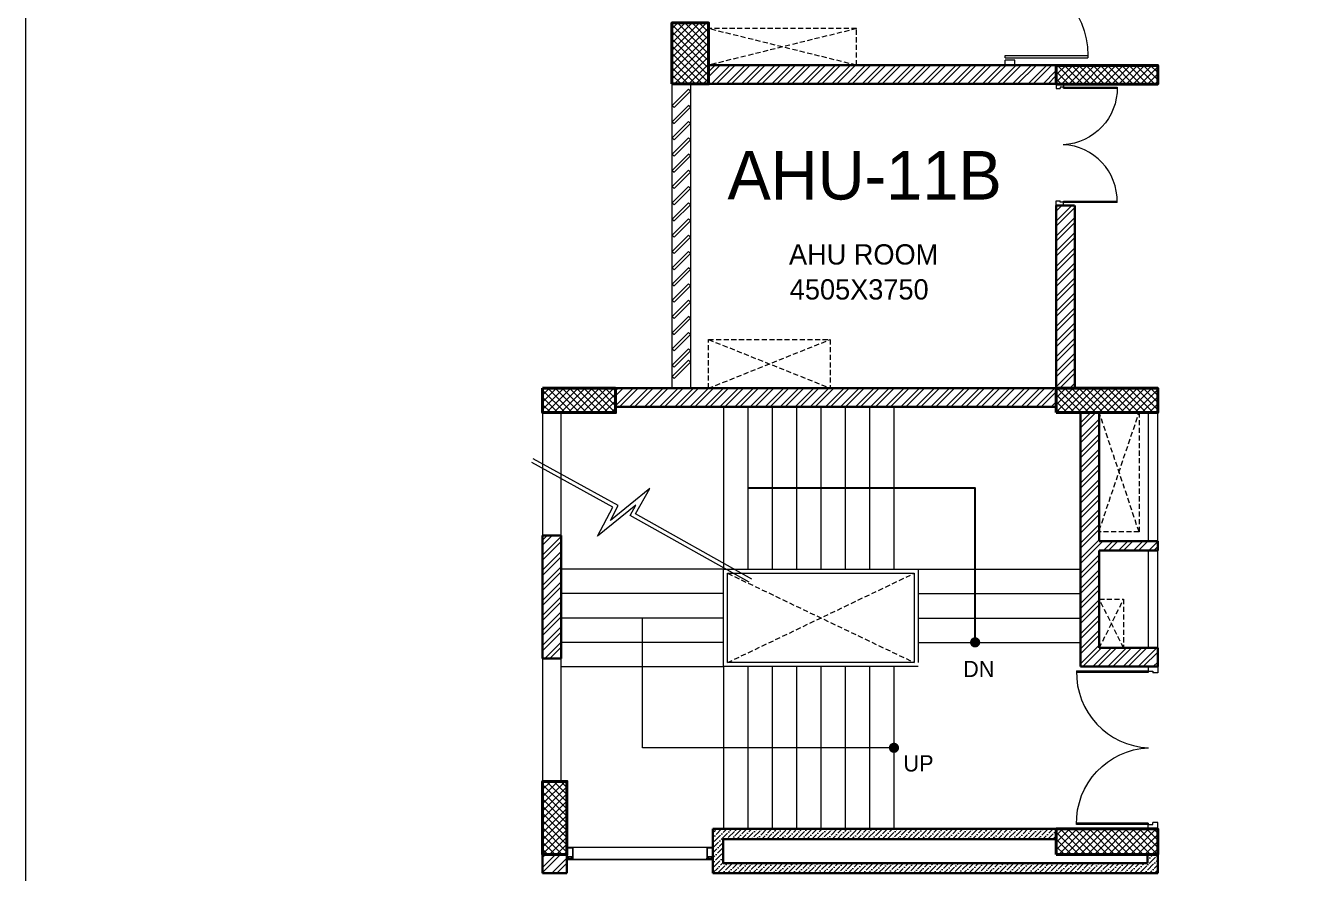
# Model space of a CAD drawing. Header units: millimetres. Extents: x 8275 to 147087, y -297470 to -191881.
# Drawn here: x 8275 to 24174, y -221147 to -210707 of the extents above; entities that cross this region are included whole.
import ezdxf

# ---------------------------------------------------------------- set-up
doc = ezdxf.new("R2010")
doc.units = ezdxf.units.MM
doc.header["$LTSCALE"] = 250
doc.header["$MEASUREMENT"] = 0
doc.linetypes.add('HIDDEN', pattern=[0.375, 0.25, -0.125])
for name, color, linetype, lineweight in [('col', 6, 'Continuous', 40), ('door', 35, 'Continuous', 13), ('ele', 51, 'Continuous', 18), ('hatch', 9, 'Continuous', 0), ('hidden', 153, 'HIDDEN', 13), ('stairs', 2, 'Continuous', 5), ('text', 7, 'Continuous', 9), ('wall', 1, 'Continuous', 30), ('win', 4, 'Continuous', 20)]:
    doc.layers.add(name, color=color, linetype=linetype, lineweight=lineweight)
doc.layers.add('FUR', color=140, linetype='Continuous')
doc.styles.get("Standard").update_dxf_attribs({"font": 'GOTHIC.TTF', "height": 100})
pattern_1 = [(45, (0, 0), (-44.19417382415921, 44.19417382415922), []), (135, (0, 0), (-44.19417382415922, -44.19417382415921), [])]
pattern_2 = [(45, (-2190690.936406204, -138549.7434463145), (-92.80776503073433, 92.8077650307344), []), (45, (-2190629.064562954, -138549.7434463145), (-92.80776503073433, 92.8077650307344), [])]
pattern_3 = [(45, (-2190690.936406204, -138326.6644931042), (23.20194125768359, 85.07378461150648), [109.375, -21.875, 0, -21.875])]

# ---------------------------------------------------------------- blocks, each defined once
blk = doc.blocks.new('A$C157F7572')
at = {"layer": 'hatch'}
h = blk.add_hatch(dxfattribs=at)
h.set_pattern_fill('ANSI37', color=256, scale=500)
h.set_pattern_definition(pattern_1)
h.paths.add_polyline_path([(-122309.7104300652, 14468.02263950463), (-122309.6848298069, 13718.02263996482), (-121859.6848300672, 13718.03800010809), (-121859.7104303385, 14468.03799968516)])
h = blk.add_hatch(dxfattribs=at)
h.set_pattern_fill('ANSI37', color=256, scale=500)
h.set_pattern_definition(pattern_1)
h.paths.add_polyline_path([(-116324.6562406817, 13948.03371497663), (-117574.6562406817, 13948.03371497663), (-117574.656240542, 13715.64013873169), (-116324.656240542, 13715.64013873169)])
h = blk.add_hatch(dxfattribs=at)
h.set_pattern_fill('ANSI37', color=256, scale=500)
h.set_pattern_definition(pattern_1)
h.paths.add_polyline_path([(-123004.6642871317, 9968.002938633086), (-123904.6642871317, 9968.002938633086), (-123904.6642871317, 9668.002938633086), (-123004.6642871317, 9668.002938633086)])
h = blk.add_hatch(dxfattribs=at)
h.set_pattern_fill('ANSI37', color=256, scale=500)
h.set_pattern_definition(pattern_1)
h.paths.add_polyline_path([(-116324.6612860579, 9967.989588844124), (-117574.6629581847, 9967.963893368375), (-117574.6609559078, 9667.950139392982), (-116324.6592837889, 9667.975834868732)])
h = blk.add_hatch(dxfattribs=at)
h.set_pattern_fill('ANSI37', color=256, scale=500)
h.set_pattern_definition(pattern_1)
h.paths.add_polyline_path([(-123904.6642737952, 5123.031960620778), (-123904.6642737952, 4223.031960620778), (-123604.6642737952, 4223.031960620778), (-123604.6642737952, 5123.031960620778)])
h = blk.add_hatch(dxfattribs=at)
h.set_pattern_fill('ANSI37', color=256, scale=500)
h.set_pattern_definition(pattern_1)
h.paths.add_polyline_path([(-116324.534622327, 4538.030803282047), (-117574.5362938652, 4538.033116098377), (-117574.6672630804, 4223.032231979771), (-116324.6655915501, 4223.02991916344)])
at = {"layer": 'col'}
for points, elevation in [([(-122309.684828633, 13718.02263985528), (-121859.6848288937, 13718.03799999761), (-121859.7104291632, 14468.0379995784), (-122309.7104289327, 14468.02263940067)], 13625.06680401617), ([(-117574.656240542, 13946.03371537756), (-117574.656240542, 13715.64013873169), (-116324.656240542, 13715.64013873169), (-116324.656120331, 13946.03371457569)], 12673.92514315312), ([(-123904.6642871317, 9968.002938633086), (-123904.6642871317, 9668.002938633086), (-123004.6642871317, 9668.002938633086), (-123004.6642871317, 9968.002938633086)], 1176.372338094601), ([(-117574.6609558454, 9667.950461470755), (-117574.6629580264, 9967.96421542461), (-116324.6612860081, 9967.98958872375), (-116324.6592838229, 9667.975834774552)], -7.511825446572857), ([(-123904.6642737952, 4223.031960620778), (-123604.6642737952, 4223.031960620778), (-123604.6642737952, 5123.031960620778), (-123904.6642737952, 5123.031960620778)], 12462.40952328697), ([(-117574.6672629514, 4223.032233492471), (-117574.6692651329, 4538.032153709093), (-116324.6675935569, 4538.029840489849), (-116324.6655913717, 4223.029920277884)], 11258.18348500135)]:
    blk.add_lwpolyline(points, close=True, dxfattribs=dict(at, elevation=elevation))
blk = doc.blocks.new('DRDR')
at = {"lineweight": 18, "ltscale": 0.1}
for p, q in [((4811214.435253152, 8332971.56460059), (4811218.992828105, 8333058.814600474)), ((4811218.992828105, 8333058.814600474), (4811277.159233727, 8333055.776102253)), ((4811255.15173709, 8332969.437651836), (4811257.2786054, 8333010.154318447)), ((4811257.2786054, 8333010.154318447), (4811274.728527087, 8333009.242768981)), ((4811277.159233727, 8333055.776102253), (4811274.728527087, 8333009.242768981)), ((4812658.784152118, 8332983.605797026), (4812656.353445476, 8332937.072463756)), ((4812716.950571135, 8332980.567555208), (4812658.784152118, 8332983.605797026)), ((4812712.392996182, 8332893.317555323), (4812716.950571135, 8332980.567555208)), ((4811214.435253152, 8332971.56460059), (4811255.15173709, 8332969.437651836)), ((4811255.151730487, 8332969.437652181), (4811220.538269108, 8332306.799180396)), ((4811268.2850926, 8332968.751591268), (4811233.665113604, 8332305.988346538)), ((4811268.2850926, 8332968.751591268), (4811255.151737091, 8332969.437651836)), ((4812658.543144336, 8332896.13032729), (4812623.92316534, 8332233.36708256)), ((4812671.676509472, 8332895.444324268), (4812637.063048093, 8332232.805852484)), ((4812673.803371182, 8332936.16099121), (4812656.353445476, 8332937.072463756)), ((4812671.676502869, 8332895.444324598), (4812658.543144336, 8332896.13032729)), ((4812671.676502869, 8332895.444324598), (4812673.803371182, 8332936.16099121)), ((4812712.392996182, 8332893.317555323), (4812671.676502869, 8332895.444324598))]:
    blk.add_line(p, q, dxfattribs=at)
blk.add_ellipse((4811269.773900418, 8332997.253257896), major_axis=(-685.2418482264229, -125.6224260748426), ratio=0.9936065610890924, start_param=1.318294215919205, end_param=2.867114194554077, dxfattribs=at)
at = {"lineweight": 18, "ltscale": 0.1, "extrusion": (0, 0, -1)}
blk.add_ellipse((4812660.031952153, 8332924.631993918), major_axis=(668.4242813352743, -196.3322811335802), ratio=0.9936065610890924, start_param=1.318294215919205, end_param=2.867114194554077, dxfattribs=at)
blk = doc.blocks.new('d900')
for p, q in [((67.5, 1.164153218269348e-10), (67.49999999994179, 765.0000000000582)), ((90, 765.0000000001164), (67.49999999994179, 765.0000000000582)), ((90.00000000005821, 1.164153218269348e-10), (90, 765.0000000001164)), ((0, 90), (45, 90)), ((0, 0), (45, 0)), ((45, 90), (45, -5.820766091346741e-11)), ((67.5, 1.164153218269348e-10), (90.00000000005821, 1.164153218269348e-10)), ((855, 90.00000000005821), (855, 0)), ((900, 90.00000000005821), (855, 90.00000000005821)), ((900, 5.820766091346741e-11), (855, 5.820766091346741e-11))]:
    blk.add_line(p, q)
blk.add_arc((90.00000000005821, 1.164153218269348e-10), 765.0000000000078, 0, 90)

msp = doc.modelspace()

# ---------------------------------------------------------------- hatches: boundary and pattern name
at = {"layer": 'hatch'}
h = msp.add_hatch(dxfattribs=at)
h.set_pattern_fill('ANSI32', color=256, scale=350, angle=360, style=0)
h.set_pattern_definition(pattern_2)
h.paths.add_polyline_path([(16686.44396172208, -211192.3112610345), (16686.44396172208, -211422.3116812024), (20971.47255071183, -211424.4549971736), (20971.47255071183, -211194.4545770066)])
h = msp.add_hatch(dxfattribs=at)
h.set_pattern_fill('ANSI32', color=256, scale=350, angle=360, style=0)
h.set_pattern_definition(pattern_2)
h.paths.add_polyline_path([(20971.46961767948, -212922.3115961301), (21201.46881852509, -212922.3115961301), (21201.46881852509, -215172.3158009581), (20971.46961767948, -215172.3158009581)])
h = msp.add_hatch(dxfattribs=at)
h.set_pattern_fill('ANSI32', color=256, scale=350, angle=360, style=0)
h.set_pattern_definition(pattern_2)
h.paths.add_polyline_path([(15541.46954952436, -215172.3103350185), (20971.46949289436, -215172.3103350185), (20971.46949289436, -215402.3135488972), (15541.46954952436, -215402.3135488972)])
h = msp.add_hatch(dxfattribs=at)
h.set_pattern_fill('ANSI32', color=256, scale=350, angle=360, style=0)
h.set_pattern_definition(pattern_2)
h.paths.add_polyline_path([(21271.47184552602, -215472.3041861251), (21501.46512600058, -215472.3041861251), (21501.46577736246, -217057.3136870794), (22221.46657526004, -217057.3133447662), (22221.46657526004, -217172.3133447662), (21501.4694928939, -217172.3133447662), (21501.4694928939, -218372.3133447656), (22221.46657526004, -218372.3133447662), (22221.46657527401, -218602.3133447634), (21271.46714026271, -218602.3133447662)])
h = msp.add_hatch(dxfattribs=at)
h.set_pattern_fill('ANSI32', color=256, scale=350, angle=360, style=0)
h.set_pattern_definition([(45, (-1318803.505359893, -138326.6644931042), (-92.80776503073433, 92.8077650307344), []), (45, (-1318741.633516643, -138326.6644931042), (-92.80776503073433, 92.8077650307344), [])])
h.paths.add_polyline_path([(14641.46992256329, -216987.2791015158), (14871.47001133976, -216987.2791015158), (14871.47001133976, -218502.2694275199), (14641.46992256329, -218502.2694275199)])
h = msp.add_hatch(dxfattribs=at)
h.set_pattern_fill('ANSI36', color=256, scale=350, style=0)
h.set_pattern_definition(pattern_3)
h.paths.add_polyline_path([(16741.4730728392, -221147.2774720883), (16741.46956285904, -220602.3133446954), (20971.46956292051, -220602.3133446964), (20971.46956292051, -220727.3133446964), (16866.4695628609, -220727.3133446955), (16866.47307284107, -221022.2774720883), (22221.4642645854, -221022.2695269442), (22221.4642645854, -221147.2695269442)])
h = msp.add_hatch(dxfattribs=at)
h.set_pattern_fill('ANSI32', color=256, scale=350, angle=360, style=0)
h.set_pattern_definition([(45, (-2190690.936406204, -138326.6644931042), (-92.80776503073433, 92.8077650307344), []), (45, (-2190629.064562954, -138326.6644931042), (-92.80776503073433, 92.8077650307344), [])])
h.paths.add_polyline_path([(14941.46956285904, -220917.3133445964), (14941.46956255869, -220917.2597535239), (14756.46451754472, -220917.2597535239), (14756.46451754472, -221147.2774720883), (14941.46956285904, -221147.2774720883)])
h.paths.add_polyline_path([(14756.46451754472, -220917.2597535239), (14641.46451681922, -220917.2597535239), (14641.46451681922, -221147.2774720883), (14756.46451754472, -221147.2774720883)])
h = msp.add_hatch(dxfattribs=at)
h.set_pattern_fill('ANSI36', color=256, scale=350, style=0)
h.set_pattern_definition(pattern_3)
h.paths.add_polyline_path([(22221.46319988207, -220917.2617938668), (22096.46386737353, -220917.2617938668), (22096.46386737353, -221022.2774720895), (22221.46319988207, -221022.2774720895)])
at = {"layer": 'win'}
h = msp.add_hatch(dxfattribs=at)
h.set_pattern_fill('AR-HBONE', color=256, scale=0.4111842104963465, angle=179.9999999964031, style=0)
h.set_pattern_definition([(225.0000000051042, (172699.2005167517, -168276.4232310859), (-1.461728070367312e-10, -2.326009149177191), [4.934210526705789, -1.644736842235263]), (314.9999999876944, (172698.0375121802, -168277.5862356556), (-1.461728070367312e-10, -2.326009149177191), [4.934210526705795, -1.644736842235265])])
h.paths.add_polyline_path([(14947.00988887227, -220958.9312550111), (14947.00988887693, -220960.9871760627), (14952.49234501156, -220960.9871760627), (14952.49234501622, -220958.9312549999)], flags=16)
h.paths.add_polyline_path([(15011.31996057811, -220958.9312550111), (15011.31996057346, -220960.9871760515), (15005.83750443417, -220960.9871760515), (15005.83750442951, -220958.9312549999)], flags=16)
edge = h.paths.add_edge_path()
edge.add_arc((14957.2894941445, -220973.1957862956), 0.6853070175936358, 179.9999999685825, 359.99999996858253, ccw=False)
edge.add_arc((14955.91888010851, -220973.1957862956), 0.6853070175936358, 179.9999999685825, 359.99999996858253, ccw=False)
edge.add_arc((14954.54826607252, -220973.1957862956), 0.6853070184712184, 179.9999998918763, 359.9999998918763, ccw=False)
edge.add_arc((14953.17765203188, -220973.1957862956), 0.6853070185111085, -179.99999995804637, 4.195368319415138e-08, ccw=False)
edge.add_arc((14951.8070379959, -220973.1957862956), 0.6853070167758883, -179.99999980213272, 1.9786750726780156e-07, ccw=False)
edge.add_arc((14950.43642396457, -220973.1957862956), 0.6853070175936358, 179.9999999685825, 359.99999996858253, ccw=False)
edge.add_arc((14949.06580992858, -220973.1957862956), 0.6853070175936358, 179.9999999694163, 359.9999999694163, ccw=False)
edge.add_arc((14947.69519589259, -220973.1957862956), 0.6853070185310537, -179.99999995804637, 4.195368319415138e-08, ccw=False)
edge.add_arc((14946.32458186126, -220973.1957862956), 0.6853070148412176, 179.9999999002139, 359.99999990021394, ccw=False)
edge.add_arc((14944.95396782528, -220973.1957862956), 0.6853070203261089, -179.99999996221527, 3.778490054173744e-08, ccw=False)
edge.add_arc((14943.58335378463, -220973.1957862956), 0.6853070175936358, 179.9999999685825, 359.99999996858253, ccw=False)
edge.add_arc((14942.2127397533, -220973.1957862956), 0.6853070149010527, -179.99999994804125, 5.195892072151764e-08, ccw=False)
edge.add_line((14941.52743273764, -220973.1957862956), (14941.52743273298, -220960.9871760534))
edge.add_line((14941.52743273764, -220960.9871760627), (14945.36515204119, -220960.9871760627))
edge.add_line((14945.36515203654, -220960.9871760627), (14945.36515203188, -220958.9312550017))
edge.add_line((14945.36515203188, -220958.9312550111), (14943.58335378463, -220958.9312550111))
edge.add_line((14943.58335378463, -220958.9312550111), (14945.23155670031, -220955.5047199188))
edge.add_line((14945.23155670031, -220955.5047199188), (14954.16188923991, -220955.5047199281))
edge.add_line((14954.16188923991, -220955.5047199262), (14955.91888010385, -220958.9312550092))
edge.add_line((14955.91888010385, -220958.9312550111), (14954.13708185661, -220958.9312550111))
edge.add_line((14954.13708185661, -220958.9312550111), (14954.13708185661, -220960.9871760627))
edge.add_line((14954.13708185661, -220960.9871760627), (14957.97480115551, -220960.9871760627))
edge.add_line((14957.97480115551, -220960.9871760627), (14957.97480115551, -220973.1958546175))
edge.add_arc((15001.04035530589, -220973.1103651656), 0.6853070175936358, 180.0000000386188, 360.0000000386187)
edge.add_arc((15002.41096934187, -220973.1103651656), 0.6853070175936358, 180.0000000386188, 360.0000000386187)
edge.add_arc((15003.78158337786, -220973.1103651656), 0.6853070184512733, 180.000000115325, 360.0000001153249)
edge.add_arc((15005.1521974185, -220973.1103651656), 0.6853070185310537, 179.9999999652474, 359.9999999652478)
edge.add_arc((15006.52281144983, -220973.1103651656), 0.6853070167758883, 179.9999998093336, 359.999999809334)
edge.add_arc((15007.89342548582, -220973.1103651656), 0.6853070175936358, 180.0000000386188, 360.0000000386187)
edge.add_arc((15009.26403951715, -220973.1103651656), 0.6853070176135809, 180.000000037785, 360.0000000377849)
edge.add_arc((15010.63465355779, -220973.1103651656), 0.6853070185111085, 179.9999999652474, 359.9999999652478)
edge.add_arc((15012.00526758912, -220973.1103651656), 0.6853070148611627, 180.0000001069874, 360.0000001069873)
edge.add_arc((15013.37588162511, -220973.1103651656), 0.6853070203261089, 179.9999999694162, 359.9999999694166)
edge.add_arc((15014.74649566575, -220973.1103651656), 0.6853070175936358, 180.0000000386188, 360.0000000386187)
edge.add_arc((15016.11710969708, -220973.1103651656), 0.6853070149209979, 179.9999999552422, 359.9999999552426)
edge.add_line((15016.80241671274, -220973.1103651656), (15016.80241671274, -220960.9871760534))
edge.add_line((15016.80241671274, -220960.9871760515), (15012.96469741384, -220960.9871760515))
edge.add_line((15012.96469741384, -220960.9871760515), (15012.96469741384, -220958.9312549999))
edge.add_line((15012.96469741384, -220958.9312549999), (15014.74649566109, -220958.9312549999))
edge.add_line((15014.74649566109, -220958.9312550111), (15013.09829274542, -220955.5047199188))
edge.add_line((15013.09829275007, -220955.5047199188), (15004.16796021047, -220955.5047199281))
edge.add_line((15004.16796021047, -220955.5047199188), (15002.41096934187, -220958.9312550017))
edge.add_line((15002.41096934187, -220958.9312549999), (15004.19276758912, -220958.9312549999))
edge.add_line((15004.19276758912, -220958.9312550111), (15004.19276758912, -220960.9871760627))
edge.add_line((15004.19276758912, -220960.9871760627), (15000.35504829022, -220960.9871760627))
edge.add_line((15000.35504829488, -220960.9871760627), (15000.35504829488, -220973.1104334967))
h = msp.add_hatch(dxfattribs=at)
h.set_pattern_fill('AR-HBONE', color=256, scale=0.4111842104963465, angle=179.9999999964031, style=0)
h.set_pattern_definition([(225.0000000051042, (174423.8167448302, -168276.3894648181), (-1.461728070367312e-10, -2.326009149177191), [4.934210526705789, -1.644736842235263]), (314.9999999876944, (174422.6537402587, -168277.5524693878), (-1.461728070367312e-10, -2.326009149177191), [4.934210526705795, -1.644736842235265])])
h.paths.add_polyline_path([(16671.6261169503, -220958.8974887432), (16671.62611695495, -220960.9534097948), (16677.10857308959, -220960.9534097948), (16677.10857309424, -220958.897488732)], flags=16)
h.paths.add_polyline_path([(16735.93618865614, -220958.8974887432), (16735.93618865148, -220960.9534097837), (16730.45373251219, -220960.9534097837), (16730.45373250754, -220958.897488732)], flags=16)
edge = h.paths.add_edge_path()
edge.add_arc((16681.90572222252, -220973.1620200278), 0.6853070175936358, 179.9999999685825, 359.99999996858253, ccw=False)
edge.add_arc((16680.53510818654, -220973.1620200278), 0.6853070175936358, 179.9999999685825, 359.99999996858253, ccw=False)
edge.add_arc((16679.16449415055, -220973.1620200278), 0.6853070184712184, 179.9999998918763, 359.9999998918763, ccw=False)
edge.add_arc((16677.79388010991, -220973.1620200278), 0.6853070185111085, -179.99999995804637, 4.195368319415138e-08, ccw=False)
edge.add_arc((16676.42326607392, -220973.1620200278), 0.6853070167758883, -179.99999980213272, 1.9786750726780156e-07, ccw=False)
edge.add_arc((16675.05265204259, -220973.1620200278), 0.6853070175936358, 179.9999999685825, 359.99999996858253, ccw=False)
edge.add_arc((16673.68203800661, -220973.1620200278), 0.6853070175936358, 179.9999999694163, 359.9999999694163, ccw=False)
edge.add_arc((16672.31142397062, -220973.1620200278), 0.6853070185310537, -179.99999995804637, 4.195368319415138e-08, ccw=False)
edge.add_arc((16670.94080993929, -220973.1620200278), 0.6853070148412176, 179.9999999002139, 359.99999990021394, ccw=False)
edge.add_arc((16669.5701959033, -220973.1620200278), 0.6853070203261089, -179.99999996221527, 3.778490054173744e-08, ccw=False)
edge.add_arc((16668.19958186266, -220973.1620200278), 0.6853070175936358, 179.9999999685825, 359.99999996858253, ccw=False)
edge.add_arc((16666.82896783133, -220973.1620200278), 0.6853070149010527, -179.99999994804125, 5.195892072151764e-08, ccw=False)
edge.add_line((16666.14366081567, -220973.1620200278), (16666.14366081101, -220960.9534097855))
edge.add_line((16666.14366081567, -220960.9534097948), (16669.98138011922, -220960.9534097948))
edge.add_line((16669.98138011456, -220960.9534097948), (16669.98138010991, -220958.8974887339))
edge.add_line((16669.98138010991, -220958.8974887432), (16668.19958186266, -220958.8974887432))
edge.add_line((16668.19958186266, -220958.8974887432), (16669.84778477834, -220955.4709536509))
edge.add_line((16669.84778477834, -220955.4709536509), (16678.77811731794, -220955.4709536602))
edge.add_line((16678.77811731794, -220955.4709536583), (16680.53510818188, -220958.8974887413))
edge.add_line((16680.53510818188, -220958.8974887432), (16678.75330993463, -220958.8974887432))
edge.add_line((16678.75330993463, -220958.8974887432), (16678.75330993463, -220960.9534097948))
edge.add_line((16678.75330993463, -220960.9534097948), (16682.59102923353, -220960.9534097948))
edge.add_line((16682.59102923353, -220960.9534097948), (16682.59102923353, -220973.1620883496))
edge.add_arc((16725.65658338391, -220973.0765988977), 0.6853070175936358, 180.0000000386188, 360.0000000386187)
edge.add_arc((16727.0271974199, -220973.0765988977), 0.6853070175936358, 180.0000000386188, 360.0000000386187)
edge.add_arc((16728.39781145588, -220973.0765988977), 0.6853070184512733, 180.000000115325, 360.0000001153249)
edge.add_arc((16729.76842549653, -220973.0765988977), 0.6853070185310537, 179.9999999652474, 359.9999999652478)
edge.add_arc((16731.13903952786, -220973.0765988977), 0.6853070167758883, 179.9999998093336, 359.999999809334)
edge.add_arc((16732.50965356384, -220973.0765988977), 0.6853070175936358, 180.0000000386188, 360.0000000386187)
edge.add_arc((16733.88026759517, -220973.0765988977), 0.6853070176135809, 180.000000037785, 360.0000000377849)
edge.add_arc((16735.25088163582, -220973.0765988977), 0.6853070185111085, 179.9999999652474, 359.9999999652478)
edge.add_arc((16736.62149566715, -220973.0765988977), 0.6853070148611627, 180.0000001069874, 360.0000001069873)
edge.add_arc((16737.99210970313, -220973.0765988977), 0.6853070203261089, 179.9999999694162, 359.9999999694166)
edge.add_arc((16739.36272374378, -220973.0765988977), 0.6853070175936358, 180.0000000386188, 360.0000000386187)
edge.add_arc((16740.73333777511, -220973.0765988977), 0.6853070149209979, 179.9999999552422, 359.9999999552426)
edge.add_line((16741.41864479077, -220973.0765988977), (16741.41864479077, -220960.9534097855))
edge.add_line((16741.41864479077, -220960.9534097837), (16737.58092549187, -220960.9534097837))
edge.add_line((16737.58092549187, -220960.9534097837), (16737.58092549187, -220958.897488732))
edge.add_line((16737.58092549187, -220958.897488732), (16739.36272373912, -220958.897488732))
edge.add_line((16739.36272373912, -220958.8974887432), (16737.71452082344, -220955.4709536509))
edge.add_line((16737.7145208281, -220955.4709536509), (16728.7841882885, -220955.4709536602))
edge.add_line((16728.7841882885, -220955.4709536509), (16727.0271974199, -220958.8974887339))
edge.add_line((16727.0271974199, -220958.897488732), (16728.80899566715, -220958.897488732))
edge.add_line((16728.80899566715, -220958.8974887432), (16728.80899566715, -220960.9534097948))
edge.add_line((16728.80899566715, -220960.9534097948), (16724.97127636825, -220960.9534097948))
edge.add_line((16724.9712763729, -220960.9534097948), (16724.9712763729, -220973.0766672288))

# ---------------------------------------------------------------- linework, layer by layer
at = {"elevation": -27227.86530261567}
msp.add_lwpolyline([(19973.32835677569, -218303.4029070379), (19973.32835677569, -216402.3129205199), (17173.32835688, -216402.3129204026)], dxfattribs=at)
at = {"layer": 'ele', "extrusion": (-0.04698898113968662, 8.330919524715332e-11, 0.998895407763723)}
for p, q in [((14641.46992196399, -215472.2908362148, -27227.86530261567), (14641.46992256329, -216987.2791015158, -27227.86530261567)), ((14871.46987170703, -216987.2791015158, -27227.86530261567), (14871.46831982932, -215472.2908362148, -27227.86530261567)), ((14641.46967800404, -218502.2694275199, -27227.86530261567), (14641.46955601941, -220017.3133446954, -27227.86530261567)), ((14871.46949950163, -220017.3133446954, -27227.86530261567), (14871.47001133976, -218502.2694275199, -27227.86530261567))]:
    msp.add_line(p, q, dxfattribs=at)
at = {"layer": 'ele'}
for p, q in [((22106.46657526097, -217057.3128851131, -27227.86530261567), (22106.47291051759, -215472.303726472, -27227.86530261567)), ((22221.46657526004, -217057.3133447662, -27227.86530261567), (22221.47291051666, -215472.3041861251, -27227.86530261567)), ((22106.46657526004, -218372.3133447662, -27227.86530261567), (22106.46657526004, -217172.3133447662, -27227.86530261567)), ((22221.46657526004, -218372.3133447662, -27227.86530261567), (22221.46657526004, -217172.3133447662, -27227.86530261567))]:
    msp.add_line(p, q, dxfattribs=at)
at = {"layer": 'hidden'}
for p, q in [((18509.14275695453, -210742.3093781031, -26051.49245943469), (16686.46912617399, -211192.3089407173, -26051.49245943469)), ((18509.17413434084, -211192.3093781031, -26051.49245943469), (16686.46912617306, -210742.3814140249, -26051.49245943469)), ((16686.4651412142, -214572.3114812569, -27227.86530261567), (18186.4651412142, -215172.3114812569, -27227.86530261567)), ((16686.4651412142, -215172.3114812569, -27227.86530261567), (18186.4651412142, -214572.3114812569, -27227.86530261567)), ((21501.45772301476, -216922.3938305923, -4410.151007970981), (21991.48399385833, -215472.3205477578, -18343.99384827162)), ((21991.48400051589, -216942.3671104964, -18343.99384827162), (21501.46545168175, -215472.3723064501, -7969.909178432197)), ((16921.46949288924, -218552.3133448491, -27227.86530261567), (19221.46949288924, -217452.3133446926, -27227.86530261567)), ((16921.46949288924, -217452.3133448491, -27227.86530261567), (19221.46949288924, -218552.3133446926, -27227.86530261567)), ((21501.4694928939, -218372.3133447656, -27227.86530261567), (21801.4694928939, -217772.3133447652, -27227.86530261567)), ((21801.4694928939, -218372.3133447656, -27227.86530261567), (21501.4694928939, -217772.3133447652, -27227.86530261567))]:
    msp.add_line(p, q, dxfattribs=at)
for points, elevation in [([(16686.46912617306, -210742.3814140249), (16686.46912617399, -211192.3089407173), (18509.17413434084, -211192.3093781031), (18509.00506272423, -210742.3818514107)], -28432.09150245131), ([(16686.4651412142, -214572.3114812569), (18186.4651412142, -214572.3114812569), (18186.4651412142, -215172.3114812569), (16686.4651412142, -215172.3114812569)], -39982.54883982217), ([(21501.46545168175, -215472.3723064501), (21991.48399386439, -215472.3205477578), (21991.48400051543, -216942.2993406745), (21501.46545168175, -216942.3671120535)], -18343.99384827162), ([(21501.4694928939, -217772.3133447652), (21801.4694928939, -217772.3133447652), (21801.4694928939, -218372.3133447656), (21501.4694928939, -218372.3133447656)], -39982.5488530404)]:
    msp.add_lwpolyline(points, close=True, dxfattribs=dict(at, elevation=elevation))
at = {"layer": 'stairs'}
for p, q in [((16236.46961767622, -211422.3112442492, -27227.86530261567), (16236.46956785838, -215172.3093276907, -27227.86530261567)), ((16466.46766914264, -211422.3110946983, -27227.86530261567), (16466.46956504206, -215172.3091781408, -27227.86530261567))]:
    msp.add_line(p, q, dxfattribs=at)
at = {"layer": 'stairs', "extrusion": (-0.04698898113968662, 8.330919524715332e-11, 0.998895407763723)}
for p, q in [((16871.46949300473, -215403.4015152359, -27227.86530261567), (16871.4694929265, -217403.4029070361, -27227.86530261567)), ((17171.46949300845, -215403.4017079303, -27227.86530261567), (17171.46949292277, -217403.4029070361, -27227.86530261567)), ((17471.46949302335, -215403.4018247107, -27227.86530261567), (17471.46949293022, -217403.4029070361, -27227.86530261567)), ((17771.46949306061, -215403.4019414893, -27227.86530261567), (17771.46949294885, -217403.4029070379, -27227.86530261567)), ((18071.46949303825, -215403.4020582697, -27227.86530261567), (18071.46949293395, -217403.4029070379, -27227.86530261567)), ((18371.4694930457, -215403.4021750501, -27227.86530261567), (18371.46949293767, -217403.4029070379, -27227.86530261567)), ((18671.46949300845, -215403.4022918305, -27227.86530261567), (18671.46949292277, -217403.4029070379, -27227.86530261567)), ((18971.46949300845, -215403.4022918454, -27227.86530261567), (18971.46949292277, -217403.4029070379, -27227.86530261567)), ((16871.46949237143, -217403.4029068684, -27227.86530261567), (14871.52872773935, -217403.4029084927, -27227.86530261567)), ((19271.46949285571, -217403.4029068479, -27227.86530261567), (21271.46949285571, -217403.402906956, -27227.86530261567)), ((16871.46949261357, -217703.4029068684, -27227.86530261567), (14871.52872798149, -217703.4029084927, -27227.86530261567)), ((19271.46949285571, -217703.4029068442, -27227.86530261567), (21271.46949285571, -217703.4029069485, -27227.86530261567)), ((16871.46949285571, -218003.4029068684, -27227.86530261567), (14871.52872822364, -218003.4029084927, -27227.86530261567)), ((19271.46949285571, -218003.4029068405, -27227.86530261567), (21271.46949285571, -218003.4029069411, -27227.86530261567)), ((16871.46949285571, -218303.402906861, -27227.86530261567), (14871.51092782547, -218303.4029085001, -27227.86530261567)), ((19271.46949284081, -218303.402906833, -27227.86530261567), (21271.46949284081, -218303.4029069336, -27227.86530261567)), ((16871.46949288924, -218603.4029068573, -27227.86530261567), (14871.4931274273, -218603.4029085076, -27227.86530261567)), ((16871.46949288552, -218603.4029070379, -27227.86530261567), (16871.46949281101, -220602.3133448435, -27227.86530261567)), ((17171.46949288179, -218603.4029070379, -27227.86530261567), (17171.46949281101, -220603.4029070379, -27227.86530261567)), ((17471.46949288552, -218603.4029070379, -27227.86530261567), (17471.46949280729, -220602.3133448435, -27227.86530261567)), ((17771.46949288924, -218603.4029070379, -27227.86530261567), (17771.46949279238, -220602.3133448435, -27227.86530261567)), ((18071.46949288552, -218603.4029070379, -27227.86530261567), (18071.46949278866, -220602.3133448435, -27227.86530261567)), ((18371.46949288552, -218603.4029070379, -27227.86530261567), (18371.46949278493, -220602.3133448435, -27227.86530261567)), ((18671.46949288179, -218603.4029070379, -27227.86530261567), (18671.46949279611, -220602.3133448435, -27227.86530261567)), ((18971.46949287807, -218603.4029070379, -27227.86530261567), (18971.46949279611, -220603.4029070379, -27227.86530261567))]:
    msp.add_line(p, q, dxfattribs=at)
at = {"layer": 'stairs', "elevation": -39982.54884093734}
for points in [[(16238.79853749159, -211688.3604858413), (16262.42020999896, -211711.9837515278), (16463.40727075259, -211511.0102455838), (16439.78559824708, -211487.3869798945)], [(16238.79179314408, -211888.3604857277), (16262.41346565145, -211911.9837514142), (16463.40052640508, -211711.0102454702), (16439.77885389957, -211687.3869797809)], [(16238.78504879656, -212088.3604856141), (16262.40672130394, -212111.9837513005), (16463.39378205757, -211911.0102453565), (16439.77210955205, -211887.3869796673)], [(16238.77830444905, -212288.3604855005), (16262.39997695643, -212311.9837511869), (16463.38703771005, -212111.0102452429), (16439.76536520454, -212087.3869795537)], [(16238.77156010154, -212488.3604853869), (16262.39323260891, -212511.9837510733), (16463.3802933644, -212311.0102451284), (16439.75862085703, -212287.3869794401)], [(16238.76481575589, -212688.3604852732), (16262.3864882614, -212711.9837509597), (16463.37354901689, -212511.0102450147), (16439.75187650952, -212487.3869793264)], [(16238.75807140837, -212888.3604851596), (16262.37974391575, -212911.9837508461), (16463.36680466938, -212711.0102449011), (16439.74513216387, -212687.3869792128)], [(16238.75132706086, -213088.360485046), (16262.37299956824, -213111.9837507315), (16463.36006032373, -212911.0102447875), (16439.73838781635, -212887.3869790992)], [(16238.74458271521, -213288.3604849324), (16262.36625522072, -213311.9837506179), (16463.35331597622, -213111.0102446739), (16439.7316434707, -213087.3869789846)], [(16238.7378383677, -213488.3604848188), (16262.35951087507, -213511.9837505043), (16463.34657163057, -213311.0102445603), (16439.72489912319, -213287.386978871)], [(16238.73109402019, -213688.3604847051), (16262.35276652756, -213711.9837503906), (16463.33982728305, -213511.0102444466), (16439.71815477568, -213487.3869787574)], [(16238.72434967454, -213888.3604845906), (16262.34602218005, -213911.983750277), (16463.33308293554, -213711.010244333), (16439.71141043003, -213687.3869786438)], [(16238.71760532702, -214088.360484477), (16262.3392778344, -214111.9837501634), (16463.32633858989, -213911.0102442194), (16439.70466608251, -213887.3869785302)], [(16238.71086097951, -214288.3604843633), (16262.33253348689, -214311.9837500498), (16463.31959424238, -214111.0102441058), (16439.697921735, -214087.3869784165)], [(16238.70411663386, -214488.3604842497), (16262.32578913937, -214511.9837499362), (16463.31284989486, -214311.0102439912), (16439.69117738935, -214287.3869783029)], [(16238.69737228635, -214688.3604841361), (16262.31904479372, -214711.9837498225), (16463.30610554921, -214511.0102438776), (16439.68443304184, -214487.3869781893)], [(16238.69062793883, -214888.3604840225), (16262.31230044621, -214911.9837497089), (16463.2993612017, -214711.010243764), (16439.67768869433, -214687.3869780757)], [(16238.68589449744, -215028.7281750048), (16262.30756700481, -215052.3514406912), (16463.2946277603, -214851.3779347472), (16439.67295525293, -214827.754669058)]]:
    msp.add_lwpolyline(points, close=True, dxfattribs=at)
at = {"layer": 'stairs'}
for points, elevation in [([(17218.90766335209, -217522.797350047), (15788.14341806551, -216719.7465745861), (15962.71614769776, -216408.7902279178), (15476.95056686853, -216803.3797536081), (15574.70334154298, -216616.2027431762), (14525.43003183161, -216041.4710588845)], -40860.44427741267), ([(17188.20049865847, -217562.8995629715), (15720.06500098412, -216738.8732750842), (15790.82194511523, -216612.8380065931), (15320.55329292198, -216994.8393087497), (15507.69162947987, -216636.5068267154), (14508.68720536609, -216089.3095522093)], -40860.44427741267), ([(19271.46949288924, -218602.3133446405), (19271.46949288924, -218602.3133446926), (16871.46949288924, -218602.3133448491), (16871.46949288924, -217402.3133448491), (16921.46949288924, -217402.3133448491)], -40860.44393207841), ([(16921.46949288924, -217402.3133448491), (19271.46949288924, -217402.3133446926), (19271.46949288924, -218552.3133446926)], -40860.44393207841), ([(16921.46949288924, -217452.3133448491), (19221.46949288924, -217452.3133446926), (19221.46949288924, -218552.3133446926)], -40860.44393207841), ([(19221.46949288924, -218552.3133446926), (16921.46949288924, -218552.3133448491), (16921.46949288924, -217452.3133448491)], -40860.44393207841)]:
    msp.add_lwpolyline(points, dxfattribs=dict(at, elevation=elevation))
at = {"layer": 'text', "linetype": 'ByBlock', "ltscale": 100, "elevation": -15927.22569249856}
msp.add_lwpolyline([(8274.661579479929, -191880.7524215258), (143047.4073980691, -191880.7524215258), (143047.4073980691, -227228.6701686436), (8274.661579479929, -227228.6701686436)], close=True, dxfattribs=at)
at = {"layer": 'text', "elevation": -40860.4439320784}
msp.add_lwpolyline([(18971.46949286317, -219602.3133448491), (15871.46949292277, -219602.3133448491), (15871.46949292277, -218002.3133454917)], dxfattribs=at)
at = {"layer": 'text', "const_width": 62.64508433130104}
for points, elevation in [([(20002.79203507234, -218303.4029070379, -1), (19940.14695074339, -218303.4029070454, -1)], -27108.57227764917), ([(19002.79203503137, -219602.3133448454, -1), (18940.14695070242, -219602.3133448528, -1)], -40860.4439320784)]:
    msp.add_lwpolyline(points, format="xyb", close=True, dxfattribs=dict(at, elevation=elevation))
at = {"layer": 'text'}
for points in [[(17173.32583139767, -216402.311775172, -27227.86530261576), (17366.64103332092, -216243.9493963214, -27227.86530261576), (17398.31771423225, -216301.0182433332, -27227.86530261576), (17173.32583139767, -216402.311775172, -27227.86530261576)], [(17173.32583139767, -216402.3117834048, -27227.86530261576), (17366.64103332092, -216560.6741622554, -27227.86530261576), (17398.31771423225, -216503.6053152437, -27227.86530261576), (17173.32583139767, -216402.3117834048, -27227.86530261576)], [(15871.49911057134, -218002.3133454917, -27227.86530261567), (15713.13673172076, -218195.628547415, -27227.86530261567), (15770.20557873254, -218227.3052283263, -27227.86530261567), (15871.49911057134, -218002.3133454917, -27227.86530261567)], [(15871.49911057134, -218002.3133454917, -27227.86530261567), (16029.86148973857, -218195.6285471579, -27227.86530261567), (15972.79264277895, -218227.3052281605, -27227.86530261567), (15871.49911057134, -218002.3133454917, -27227.86530261567)]]:
    msp.add_solid(points, dxfattribs=at)
at = {"layer": 'wall', "extrusion": (-0.04698898113968662, 8.330919524715332e-11, 0.998895407763723)}
for p, q in [((20975.10370224924, -211192.3116811996, -27227.86530261567), (16686.44396172208, -211192.3112770945, -27227.86530261567)), ((20971.47255071183, -211422.3112442492, -14553.94015946254), (16236.46956292051, -211422.3112442492, -27227.86530261567)), ((21196.46781832655, -212922.3116125568, -27227.86530261567), (20971.46961767948, -212922.3115961301, -27227.86530261567)), ((20971.46961767948, -212922.3115961301, -27227.86530261567), (20971.46956292051, -215172.3159117771, -27227.86530261567)), ((21201.46781832841, -212922.3116125577, -27227.86530261567), (21201.46881852509, -215172.3158009581, -27227.86530261567)), ((20971.46956292051, -215172.3157709122, -27227.86530261567), (15541.46954952436, -215172.3103350185, -27227.86530261567)), ((20971.47060781973, -215402.3135488972, -27227.86530261567), (15541.46954952436, -215402.3114351759, -27227.86530261567)), ((21501.46902950876, -215472.3041861251, -27227.86530261567), (21501.47014425579, -217057.3136870794, -27227.86530261567)), ((16741.4695628609, -220602.3133446945, -27227.86530261567), (16741.4730728392, -221147.2774720883, -13603.68410369707)), ((20971.46956292051, -220602.3133446964, -27227.86530261567), (16741.46956285904, -220602.3133446954, -27227.86530261567)), ((20971.46956292051, -220727.3133446964, -27227.86530261567), (16866.4695628609, -220727.3133446955, -27227.86530261567)), ((16866.47307284293, -220727.3133446955, -13603.68410369707), (16866.47307284107, -221022.2774720883, -13603.68410369707)), ((22221.46466189506, -221147.2774720895, -13603.68410369707), (16741.4730728392, -221147.2774720883, -13603.68410369707)), ((22096.46386737353, -221022.2774720895, -13603.68410369707), (16866.47307284107, -221022.2774720883, -13603.68410369707))]:
    msp.add_line(p, q, dxfattribs=at)
at = {"layer": 'wall'}
for p, q in [((21271.46949289436, -215472.3351630556, -27227.86530261567), (21271.46949289436, -218602.3133447662, -27227.86530261567)), ((14641.46979998494, -216987.2791015158, -27227.86530261567), (14641.46967800404, -218502.2694275199, -27227.86530261567)), ((14641.46979998494, -216987.2791015158, -27227.86530261567), (14871.46987170703, -216987.2791015158, -27227.86530261567)), ((14871.4714235866, -218502.2694275199, -27227.86530261567), (14871.46987170703, -216987.2791015158, -27227.86530261567)), ((21501.46949289436, -217057.3133447662, -27227.86530261567), (22221.46657526004, -217057.3133447662, -27227.86530261567)), ((21501.46949289436, -217172.2659755087, -27227.86530261567), (21501.46949289436, -218372.3136870822, -27227.86530261567)), ((21501.46949289436, -217172.3133447662, -27227.86530261567), (22221.46657526004, -217172.3133447662, -27227.86530261567)), ((22221.46657526004, -217172.3133447662, -27227.86530261567), (22221.46657526004, -217057.3133447662, -27227.86530261567)), ((21501.46949289436, -218372.3133447662, -27227.86530261567), (22221.46657526004, -218372.3133447662, -27227.86530261567)), ((22221.46657526004, -218372.3136866771, -27227.86530261567), (22221.46657526004, -218602.3133447662, -27227.86530261567)), ((14641.4699231626, -218502.2694275199, -27227.86530261567), (14871.4714235866, -218502.2694275199, -27227.86530261567)), ((21271.46949289623, -218602.3133447653, -27227.86530261567), (22221.46657526004, -218602.3133447662, -27227.86530261567)), ((22096.4631998844, -220917.262588385, -15969.68181761432), (22096.463867374, -221022.2774720895, -15969.68181761432)), ((22221.46319988207, -220917.2617938668, -15969.68181761432), (22221.4646618946, -221147.2774720895, -15969.68181761432)), ((14941.46956285904, -221147.2774720883, -13603.68410369707), (14641.46451681922, -221147.2774720883, -13603.68410369707))]:
    msp.add_line(p, q, dxfattribs=at)
at = {"layer": 'wall', "elevation": -38778.32280153652}
for points in [[(14641.46451681922, -220917.3133445964), (14641.46451681922, -221147.2774720883)], [(14941.46956285904, -220917.3133445964), (14941.46956285904, -221147.2774720883)]]:
    msp.add_lwpolyline(points, dxfattribs=at)
at = {"layer": 'win'}
for p, q in [((16741.47307284107, -220832.2774720902, -13603.68410369707), (14941.4730728392, -220832.2774720902, -13603.68410369707)), ((16666.08930091723, -220832.2437058223, -13603.68410369707), (15016.85684476257, -220832.2774920479, -13603.68410369707)), ((14941.4730728392, -220975.887023146, -13603.68410369707), (16741.4730728406, -220975.9170507306, -13603.68410369707)), ((16741.47307284107, -220977.0135390525, -13603.68410369707), (14941.4730728392, -220976.9835129894, -13603.68410369707)), ((16741.4730728406, -220978.1100285784, -13603.68410369707), (14941.4730728392, -220978.0800042182, -13603.68410369707)), ((16741.4730728406, -220979.2065179232, -13603.68410369707), (14941.4730728392, -220979.1764952663, -13603.68410369707)), ((16741.4730728406, -220980.3030076171, -13603.68410369707), (14941.4730728392, -220980.2729866627, -13603.68410369707)), ((16741.4730728406, -220981.3994971404, -13603.68410369707), (14941.4730728392, -220981.3694778897, -13603.68410369707)), ((16741.4730728406, -220982.5006406588, -13603.68410369707), (14941.4730728392, -220982.470623118, -13603.68410369707)), ((14968.20001244429, -220974.0537875948, -13603.68410369707), (14969.57062648027, -220975.4244016355, -13603.68410369707)), ((14969.57062648027, -220980.9068577682, -13603.68410369707), (14968.20001244429, -220982.2774718089, -13603.68410369707)), ((14969.57062648027, -220975.4244016355, -13603.68410369707), (14969.57062648027, -220980.9068577682, -13603.68410369707)), ((14990.1298370061, -220974.0537875948, -13603.68410369707), (14988.75922297011, -220975.4244016243, -13603.68410369707)), ((14988.75922297011, -220975.4244016243, -13603.68410369707), (14988.75922297011, -220980.9068577682, -13603.68410369707)), ((14988.75922297011, -220980.9068577682, -13603.68410369707), (14990.12983701075, -220982.2774718089, -13603.68410369707)), ((16692.81624052231, -220974.020021327, -13603.68410369707), (16694.1868545583, -220975.3906353676, -13603.68410369707)), ((16694.1868545583, -220980.8730915004, -13603.68410369707), (16692.81624052231, -220982.243705541, -13603.68410369707)), ((16694.1868545583, -220975.3906353676, -13603.68410369707), (16694.1868545583, -220980.8730915004, -13603.68410369707)), ((16714.74606508412, -220974.020021327, -13603.68410369707), (16713.37545104814, -220975.3906353564, -13603.68410369707)), ((16713.37545104814, -220975.3906353564, -13603.68410369707), (16713.37545104814, -220980.8730915004, -13603.68410369707)), ((16713.37545104814, -220980.8730915004, -13603.68410369707), (16714.74606508878, -220982.243705541, -13603.68410369707))]:
    msp.add_line(p, q, dxfattribs=at)
for points, elevation in [([(14981.90615279484, -220970.3073515056), (14982.4543984083, -220970.8555971144), (14981.90615279949, -220971.4038427306), (14981.90615279484, -220974.1450708045), (14982.45439841296, -220974.6933164133), (14981.90615279484, -220975.2415620295), (14981.90615279484, -220977.9827901034), (14982.46012926917, -220978.5367665758, 0.9606708062894292), (14986.0179949028, -220978.39397431), (14986.01799489814, -220965.7883598899, 0.1989123673796638), (14985.29539649724, -220964.0438530354), (14981.94344418007, -220960.6919007135, -0.1989123673796519), (14981.22084577917, -220958.9473938515), (14981.22084577917, -220943.1691935977), (15011.64847735199, -220943.1691935977, -0.414213562373095), (15014.1155826149, -220945.6362988559), (15014.1155826149, -220949.6110795682, -0.414213562373095), (15011.64847735665, -220952.0781848265), (15002.87654753192, -220952.0781848339, 0.414213562373095), (15000.40944226901, -220954.5452900922), (15000.40944226901, -220960.9871760515), (15004.24716156791, -220960.9871760627), (15004.24716156791, -220958.9312549999), (15002.46536331601, -220958.9312550111), (15002.46536331601, -220955.5047199188), (15014.80088963988, -220955.5047199188), (15014.80088963523, -220958.9312549999), (15013.01909138798, -220958.9312550111), (15013.01909138798, -220960.9871760515), (15016.85681068688, -220960.9871760515), (15016.85684476257, -220832.2774720902), (14941.4730728392, -220832.2774720902), (14941.47303876351, -220960.9871760627), (14945.31075806241, -220960.9871760627), (14945.31075806241, -220958.9312549999), (14943.52895981516, -220958.9312550111), (14943.52895981981, -220955.5047199188), (14955.86448612507, -220955.5047199188), (14955.86448612972, -220958.9312550111), (14954.08268788713, -220958.9312550111), (14954.08268788247, -220960.9871760627), (14957.92040718137, -220960.9871760515), (14957.92040718137, -220954.5452900922, 0.414213562373095), (14955.45330192312, -220952.0781848265), (14946.68137209839, -220952.0781848339, -0.414213562373095), (14944.21426683082, -220949.6110795682), (14944.21426683082, -220945.6362988671, -0.414213562373095), (14946.68137209839, -220943.1691935977), (14977.10900367587, -220943.1691935977), (14977.10900367121, -220958.9473938515, -0.1989123673796519), (14976.38640527497, -220960.6919007135), (14973.0344529578, -220964.0438530279, 0.1989123673796638), (14972.31185454759, -220965.7883598974), (14972.31185455224, -220978.39397431, 0.9606708062894292), (14975.86972019053, -220978.5367665758), (14976.4236966602, -220977.9827900922), (14976.4236966602, -220975.2415620295), (14975.87545104208, -220974.6933164133), (14976.42369665555, -220974.1450707933), (14976.4236966602, -220971.4038427306), (14975.87545104674, -220970.8555971144), (14976.4236966602, -220970.3073514944), (14976.4236966602, -220967.5661234317), (14975.87545104208, -220967.0178778155), (14979.16492472286, -220963.7284041328), (14982.4543984083, -220967.0178778155), (14981.90615279949, -220967.5661234317)], -26358.36764090357), ([(16706.52238087286, -220970.2735852377), (16707.07062648633, -220970.8218308465), (16706.52238087752, -220971.3700764627), (16706.52238087286, -220974.1113045366), (16707.07062649098, -220974.6595501454), (16706.52238087286, -220975.2077957616), (16706.52238087286, -220977.9490238355), (16707.07635734719, -220978.5030003079, 0.9606708062894292), (16710.63422298082, -220978.3602080421), (16710.63422297616, -220965.7545936221, 0.1989123673796638), (16709.91162457527, -220964.0100867675), (16706.5596722581, -220960.6581344457, -0.1989123673796519), (16705.8370738572, -220958.9136275836), (16705.8370738572, -220943.1354273298), (16736.26470543002, -220943.1354273298, -0.414213562373095), (16738.73181069293, -220945.6025325881), (16738.73181069293, -220949.5773133003, -0.414213562373095), (16736.26470543467, -220952.0444185586), (16727.49277560995, -220952.044418566, 0.414213562373095), (16725.02567034704, -220954.5115238243), (16725.02567034704, -220960.9534097837), (16728.86338964594, -220960.9534097948), (16728.86338964594, -220958.897488732), (16727.08159139403, -220958.8974887432), (16727.08159139403, -220955.4709536509), (16739.41711771791, -220955.4709536509), (16739.41711771325, -220958.897488732), (16737.635319466, -220958.8974887432), (16737.635319466, -220960.9534097837), (16741.4730387649, -220960.9534097837), (16741.4730728406, -220832.2437058223), (16666.08930091723, -220832.2437058223), (16666.08926684153, -220960.9534097948), (16669.92698614043, -220960.9534097948), (16669.92698614043, -220958.897488732), (16668.14518789318, -220958.8974887432), (16668.14518789784, -220955.4709536509), (16680.48071420309, -220955.4709536509), (16680.48071420775, -220958.8974887432), (16678.69891596516, -220958.8974887432), (16678.6989159605, -220960.9534097948), (16682.5366352594, -220960.9534097837), (16682.5366352594, -220954.5115238243, 0.414213562373095), (16680.06953000114, -220952.0444185586), (16671.29760017642, -220952.044418566, -0.414213562373095), (16668.83049490885, -220949.5773133003), (16668.83049490885, -220945.6025325992, -0.414213562373095), (16671.29760017642, -220943.1354273298), (16701.7252317539, -220943.1354273298), (16701.72523174924, -220958.9136275836, -0.1989123673796519), (16701.002633353, -220960.6581344457), (16697.65068103583, -220964.01008676, 0.1989123673796638), (16696.92808262561, -220965.7545936295), (16696.92808263027, -220978.3602080421, 0.9606708062894292), (16700.48594826856, -220978.5030003079), (16701.03992473823, -220977.9490238243), (16701.03992473823, -220975.2077957616), (16700.49167912011, -220974.6595501454), (16701.03992473357, -220974.1113045254), (16701.03992473823, -220971.3700764627), (16700.49167912477, -220970.8218308465), (16701.03992473823, -220970.2735852265), (16701.03992473823, -220967.5323571638), (16700.49167912011, -220966.9841115476), (16703.78115280089, -220963.6946378649), (16707.07062648633, -220966.9841115476), (16706.52238087752, -220967.5323571638)], -29617.3334239941)]:
    msp.add_lwpolyline(points, format="xyb", close=True, dxfattribs=dict(at, elevation=elevation))
for points, elevation in [([(14944.21430091118, -220837.7599282341), (14944.21426683082, -220940.4279655276), (15014.1155826149, -220940.4279655276), (15014.11561669526, -220837.7599282248)], -26358.36764090357), ([(16668.8305289892, -220837.7261619662), (16668.83049490885, -220940.3941992597), (16738.73181069293, -220940.3941992597), (16738.73184477328, -220837.7261619569)], -29617.3334239941), ([(14947.00988887227, -220958.9312550111), (14947.00988887693, -220960.9871760627), (14952.49234501156, -220960.9871760627), (14952.49234501622, -220958.9312549999)], -26358.36764090357), ([(15011.31996057811, -220958.9312550111), (15011.31996057346, -220960.9871760515), (15005.83750443417, -220960.9871760515), (15005.83750442951, -220958.9312549999)], -26358.36764090357), ([(16671.6261169503, -220958.8974887432), (16671.62611695495, -220960.9534097948), (16677.10857308959, -220960.9534097948), (16677.10857309424, -220958.897488732)], -29617.3334239941), ([(16735.93618865614, -220958.8974887432), (16735.93618865148, -220960.9534097837), (16730.45373251219, -220960.9534097837), (16730.45373250754, -220958.897488732)], -29617.3334239941)]:
    msp.add_lwpolyline(points, close=True, dxfattribs=dict(at, elevation=elevation))
for points, elevation in [([(14957.97480116016, -220973.1957862956, -0.9999999999999999), (14956.60418712418, -220973.1957862956, -0.9999999999999999), (14955.23357308819, -220973.1957862956, -0.9999999999999999), (14953.8629590522, -220973.1957862956, -0.9999999999999999), (14952.49234501622, -220973.1957862956, -0.9999999999999999), (14951.12173098023, -220973.1957863031, -0.9999999999999999), (14949.75111694424, -220973.1957862956, -0.9999999999999999), (14948.38050290826, -220973.1957862956, -0.9999999999999999), (14947.00988887693, -220973.1957862956, -0.9999999999999999), (14945.6392748456, -220973.1957862956, -0.9999999999999999), (14944.26866080496, -220973.1957862956, -0.9999999999999999), (14942.89804676897, -220973.1957862956, -0.9999999999999999), (14941.52743273764, -220973.1957862956), (14941.52743273764, -220960.9871760627), (14945.31075806473, -220960.9871760571), (14945.31075806008, -220958.9312550055), (14943.58335378463, -220958.9312550111), (14945.23155670031, -220955.5047199188), (14954.16188923991, -220955.5047199262), (14955.91888010385, -220958.9312550111), (14954.08268788713, -220958.9312550111), (14954.08268788247, -220960.9871760627), (14957.97480115551, -220960.9871760627), (14957.97480115551, -220973.1958546249)], -29616.86162696335), ([(15000.35504829022, -220973.1103651656, 0.9999999999999999), (15001.72566232621, -220973.1103651656, 0.9999999999999999), (15003.09627635754, -220973.1103651656, 0.9999999999999999), (15004.46689039818, -220973.1103651656, 0.9999999999999999), (15005.83750443417, -220973.1103651656, 0.9999999999999999), (15007.2081184655, -220973.1103651656, 0.9999999999999999), (15008.57873250148, -220973.1103651656, 0.9999999999999999), (15009.94934653747, -220973.1103651656, 0.9999999999999999), (15011.31996057346, -220973.1103651656, 0.9999999999999999), (15012.69057460479, -220973.1103651656, 0.9999999999999999), (15014.06118864543, -220973.1103651656, 0.9999999999999999), (15015.43180268141, -220973.1103651656, 0.9999999999999999), (15016.80241671274, -220973.1103651656), (15016.80241671274, -220960.9871760515), (15012.96469741384, -220960.9871760515), (15012.96469741384, -220958.9312549999), (15014.74649566109, -220958.9312550111), (15013.09829275007, -220955.5047199188), (15004.16796021047, -220955.5047199188), (15002.41096934187, -220958.9312549999), (15004.19276758912, -220958.9312550111), (15004.19276758912, -220960.9871760627), (15000.35504829488, -220960.9871760627), (15000.35504829488, -220973.1104334874)], -29616.86162696335), ([(16682.59102923819, -220973.1620200278, -0.9999999999999999), (16681.2204152022, -220973.1620200278, -0.9999999999999999), (16679.84980116622, -220973.1620200278, -0.9999999999999999), (16678.47918713023, -220973.1620200278, -0.9999999999999999), (16677.10857309424, -220973.1620200278, -0.9999999999999999), (16675.73795905826, -220973.1620200352, -0.9999999999999999), (16674.36734502227, -220973.1620200278, -0.9999999999999999), (16672.99673098628, -220973.1620200278, -0.9999999999999999), (16671.62611695495, -220973.1620200278, -0.9999999999999999), (16670.25550292362, -220973.1620200278, -0.9999999999999999), (16668.88488888298, -220973.1620200278, -0.9999999999999999), (16667.514274847, -220973.1620200278, -0.9999999999999999), (16666.14366081567, -220973.1620200278), (16666.14366081567, -220960.9534097948), (16669.92698614276, -220960.9534097892), (16669.9269861381, -220958.8974887376), (16668.19958186266, -220958.8974887432), (16669.84778477834, -220955.4709536509), (16678.77811731794, -220955.4709536583), (16680.53510818188, -220958.8974887432), (16678.69891596516, -220958.8974887432), (16678.6989159605, -220960.9534097948), (16682.59102923353, -220960.9534097948), (16682.59102923353, -220973.162088357)], -29617.34000597078), ([(16724.97127636825, -220973.0765988977, 0.9999999999999999), (16726.34189040423, -220973.0765988977, 0.9999999999999999), (16727.71250443556, -220973.0765988977, 0.9999999999999999), (16729.08311847621, -220973.0765988977, 0.9999999999999999), (16730.45373251219, -220973.0765988977, 0.9999999999999999), (16731.82434654352, -220973.0765988977, 0.9999999999999999), (16733.19496057951, -220973.0765988977, 0.9999999999999999), (16734.5655746155, -220973.0765988977, 0.9999999999999999), (16735.93618865148, -220973.0765988977, 0.9999999999999999), (16737.30680268281, -220973.0765988977, 0.9999999999999999), (16738.67741672345, -220973.0765988977, 0.9999999999999999), (16740.04803075944, -220973.0765988977, 0.9999999999999999), (16741.41864479077, -220973.0765988977), (16741.41864479077, -220960.9534097837), (16737.58092549187, -220960.9534097837), (16737.58092549187, -220958.897488732), (16739.36272373912, -220958.8974887432), (16737.7145208281, -220955.4709536509), (16728.7841882885, -220955.4709536509), (16727.0271974199, -220958.897488732), (16728.80899566715, -220958.8974887432), (16728.80899566715, -220960.9534097948), (16724.9712763729, -220960.9534097948), (16724.9712763729, -220973.0766672195)], -29617.34000597078)]:
    msp.add_lwpolyline(points, format="xyb", dxfattribs=dict(at, elevation=elevation))
at = {"layer": 'win', "elevation": -26358.36764090357}
msp.add_lwpolyline([(21696.58093077107, -221147.2774720894), (21567.87122679851, -221147.2774380139), (21567.87122679851, -221151.1151573128)], dxfattribs=at)
at = {"layer": 'win'}
for centre, radius, start, end in [((14979.16492473218, -221037.2223744785, -29616.86162696335), 56.02831096297897, 78.71420225069114, 101.2857977493089), ((14979.16492473218, -221039.928106392, -29616.86162696335), 59.50225788623588, 80.372440229102, 99.62755977089799), ((14972.55275667994, -221002.0820724836, -29616.86162696335), 23.68932309987656, 90.58266389231801, 97.2318613260867), ((14972.21914096526, -220990.6891107691, -29616.86162696335), 11.84415585990497, 89.2696196600842, 102.9213409956082), ((14973.05549313431, -220997.9905589411, -29616.86162696335), 18.66373521831405, 91.46198339521693, 100.7613471152015), ((14976.0875540853, -221017.7381042132, -29616.86162696335), 38.16461497224456, 94.80618079439604, 99.83191517067827), ((14979.16492473218, -221040.8076272106, -29616.86162696335), 60.98800946245647, 80.94894567168706, 99.05105432831293), ((14979.16492473031, -221234.0212428497, -29616.86162696335), 254.6448962107594, 89.18953543607807, 90.81046456392193), ((14979.16492464417, -221058.3014387173, -29616.86162696335), 79.43733587598572, 87.56581217000435, 92.43418761635952), ((14979.16492472659, -221040.3715963161, -29616.86162696335), 61.98307333192854, 87.01175669696323, 92.98824330303677), ((14979.16492472752, -221011.9072640074, -29616.86162696335), 34.0854521669411, 85.38716406225224, 94.61283593774776), ((14983.55500940722, -221006.9803374933, -29616.86162696335), 27.34609378610929, 79.02917037352206, 86.02977062344557), ((14984.84654225572, -221001.0067501647, -29616.86162696335), 21.72982308732188, 79.62672201016476, 87.55798414364381), ((14986.17090258538, -220988.305790378, -29616.86162696335), 9.462229877207651, 74.12486654808315, 91.27880699016666), ((14985.47124377335, -220994.0225989373, -29616.86162696335), 15.63818546316107, 77.86281250831341, 87.99638404936394), ((16703.7811528102, -221037.1886082107, -29617.34000597078), 56.02831096297897, 78.71420225069114, 101.2857977493089), ((16703.7811528102, -221039.8943401241, -29617.34000597078), 59.50225788623588, 80.372440229102, 99.62755977089799), ((16697.16898475797, -221002.0483062157, -29617.34000597078), 23.68932309987656, 90.58266389231801, 97.2318613260867), ((16696.83536904329, -220990.6553445013, -29617.34000597078), 11.84415585990497, 89.2696196600842, 102.9213409956082), ((16697.67172121233, -220997.9567926732, -29617.34000597078), 18.66373521831405, 91.46198339521693, 100.7613471152015), ((16700.70378216333, -221017.7043379453, -29617.34000597078), 38.16461497224456, 94.80618079439604, 99.83191517067827), ((16703.7811528102, -221040.7738609427, -29617.34000597078), 60.98800946245647, 80.94894567168706, 99.05105432831293), ((16703.78115280834, -221233.9874765818, -29617.34000597078), 254.6448962107594, 89.18953543607807, 90.81046456392193), ((16703.78115272219, -221058.2676724495, -29617.34000597078), 79.43733587598572, 87.56581217000435, 92.43418761635952), ((16703.78115280461, -221040.3378300482, -29617.34000597078), 61.98307333192854, 87.01175669696323, 92.98824330303677), ((16703.78115280555, -221011.8734977396, -29617.34000597078), 34.0854521669411, 85.38716406225224, 94.61283593774776), ((16708.17123748525, -221006.9465712254, -29617.34000597078), 27.34609378610929, 79.02917037352206, 86.02977062344557), ((16709.46277033375, -221000.9729838968, -29617.34000597078), 21.72982308732188, 79.62672201016476, 87.55798414364381), ((16710.7871306634, -220988.2720241101, -29617.34000597078), 9.462229877207651, 74.12486654808315, 91.27880699016666), ((16710.08747185138, -220993.9888326694, -29617.34000597078), 15.63818546316107, 77.86281250831341, 87.99638404936394)]:
    msp.add_arc(centre, radius, start, end, dxfattribs=at)

# ---------------------------------------------------------------- block references
at = {"layer": 'door', "xscale": -1.333333333581686, "yscale": 1.333333333581686, "zscale": 1.333333333581686, "rotation": 270}
msp.add_blockref('d900', (20341.56034414168, -211192.3115441732, -39982.54883982216), dxfattribs=at)
at = {"layer": 'door', "extrusion": (0.0007240234285304242, 1.944498901086371e-05, -0.9999997377059494), "zscale": -1.000000000000007, "rotation": 272.9901748822721}
msp.add_blockref('DRDR', (-8593631.669159148, 4158553.808185465, 39993.61108344408), dxfattribs=at)
at = {"layer": 'door', "extrusion": (-0.0007240234318665544, -0.0007788808657442333, -0.9999994345671738), "xscale": 1.333333333321061, "yscale": 1.333333333321061, "zscale": -1.333333333321051, "rotation": 92.99020645077076}
msp.add_blockref('DRDR', (11408004.88210155, -6047200.683185231, 40138.26020153527), dxfattribs=at)
at = {"layer": 'text'}
msp.add_blockref('A$C157F7572', (138546.1287912538, -225140.2917141447, -27227.86530261567), dxfattribs=at)

# ---------------------------------------------------------------- texts
at = {"layer": 'FUR', "insert": (-1081.221724927047, -212848.8743353041, 18646.05068616281), "char_height": 598.5, "width": 39346.24692298617, "attachment_point": 7, "rotation": 359.97865285940503}
msp.add_mtext('\\pi18001;AHU-11B', dxfattribs=at)
at = {"layer": 'text'}
for s, height, rotation, p in [('AHU ROOM', 250, 359.999999939969, (17678.29282020661, -213648.6587279984, -43241.06360607794)), ('4505X3750', 250, 359.999999939969, (17688.35695984052, -214079.4384911404, -43241.06360607794)), ('DN', 200, 5.967370597659283e-08, (19822.96791241621, -218731.2082661873, -27108.57227764917)), ('UP', 200, 5.967370597659283e-08, (19087.79646493797, -219893.8061502481, -40860.44393207849))]:
    msp.add_text(s, height=height, rotation=rotation, dxfattribs=at).set_placement(p)

doc.saveas('drawing.dxf')
